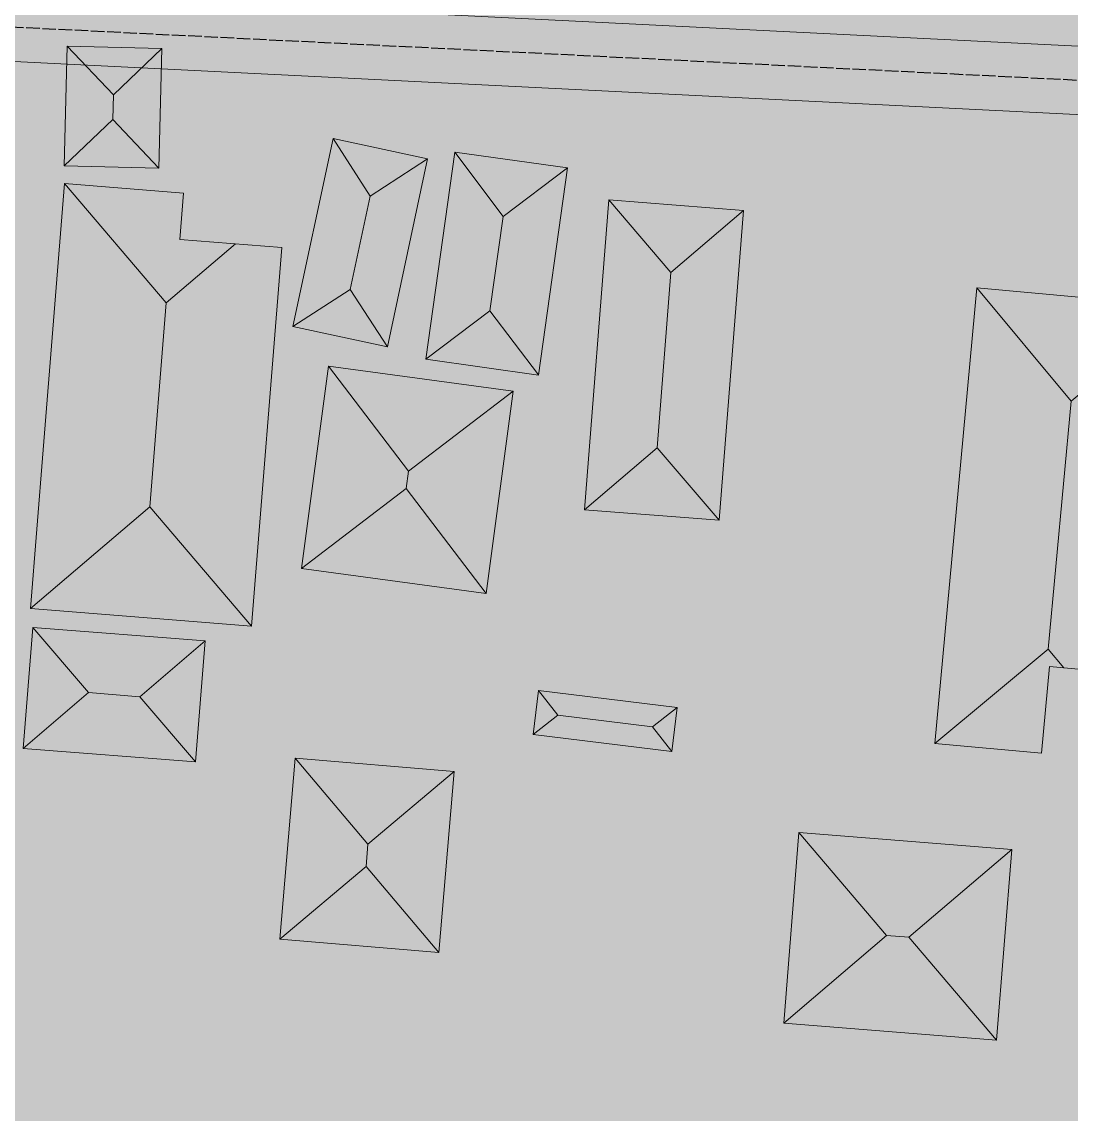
# Model space of a CAD drawing. Header units: metres. Extents: x 305909 to 307171, y 9156037 to 9156671.
# Drawn here: x 306220.9 to 306270.2, y 9156309.9 to 9156361.1 of the extents above; entities that cross this region are included whole.
import ezdxf

# ---------------------------------------------------------------- set-up
doc = ezdxf.new("R2010")
doc.units = ezdxf.units.M
doc.linetypes.add('DASHED2', pattern=[0.762, 0.635, -0.127])
for name, color, linetype, lineweight, true_color in [('B-BANGUNAN_PERMUKIMAN', 7, 'Continuous', 13, 0xf0cd8c), ('B-BAYANGAN', 7, 'Continuous', 0, 0x76786c), ('J-PERKERASAN_JALAN', 7, 'Continuous', 9, 0x989896), ('T-KLASTER_UMKM_PERLUASAN', 7, 'DASHED2', 25, 0xe6a046), ('Z-R', 7, 'Continuous', 0, 0xfaf4e6), ('Z-R-UP', 7, 'Continuous', 0, 0xffecc8)]:
    doc.layers.add(name, color=color, linetype=linetype, lineweight=lineweight, true_color=true_color)

msp = doc.modelspace()

# ---------------------------------------------------------------- hatches: boundary and pattern name
at = {"layer": 'B-BANGUNAN_PERMUKIMAN', "true_color": 0xe5855b}
h = msp.add_hatch(color=23, dxfattribs=at)
h.dxf.hatch_style = 1
h.paths.add_polyline_path([(306225.184, 9156357.725), (306225.156, 9156356.557), (306222.881, 9156354.387), (306223.015, 9156360), (306225.184, 9156357.725)])
at = {"layer": 'B-BANGUNAN_PERMUKIMAN', "true_color": 0xe4855b}
h = msp.add_hatch(color=23, dxfattribs=at)
h.dxf.hatch_style = 1
h.paths.add_polyline_path([(306225.184, 9156357.725), (306223.015, 9156360), (306227.46, 9156359.895), (306225.184, 9156357.725)])
at = {"layer": 'B-BANGUNAN_PERMUKIMAN', "true_color": 0xb66a48}
h = msp.add_hatch(color=35, dxfattribs=at)
h.dxf.hatch_style = 1
h.paths.add_polyline_path([(306225.156, 9156356.557), (306225.184, 9156357.725), (306227.46, 9156359.895), (306227.326, 9156354.281), (306225.156, 9156356.557)])
at = {"layer": 'B-BANGUNAN_PERMUKIMAN', "true_color": 0xb76a48}
h = msp.add_hatch(color=35, dxfattribs=at)
h.dxf.hatch_style = 1
h.paths.add_polyline_path([(306223.635, 9156354.369), (306222.881, 9156354.387), (306222.881, 9156354.387), (306225.156, 9156356.557), (306227.326, 9156354.281), (306227.326, 9156354.281), (306223.635, 9156354.369)])
at = {"layer": 'B-BANGUNAN_PERMUKIMAN', "true_color": 0xe9885d}
h = msp.add_hatch(color=23, dxfattribs=at)
h.dxf.hatch_style = 1
h.paths.add_polyline_path([(306235.504, 9156355.661), (306237.25, 9156352.962), (306236.311, 9156348.583), (306233.612, 9156346.836), (306235.504, 9156355.661)])
at = {"layer": 'B-BANGUNAN_PERMUKIMAN', "true_color": 0xdf8259}
h = msp.add_hatch(color=23, dxfattribs=at)
h.dxf.hatch_style = 1
h.paths.add_polyline_path([(306239.948, 9156354.709), (306239.948, 9156354.708), (306237.25, 9156352.962), (306235.504, 9156355.661), (306239.948, 9156354.709)])
at = {"layer": 'B-BANGUNAN_PERMUKIMAN', "true_color": 0xe8875c}
h = msp.add_hatch(color=23, dxfattribs=at)
h.dxf.hatch_style = 1
h.paths.add_polyline_path([(306243.493, 9156352.01), (306242.873, 9156347.578), (306239.857, 9156345.303), (306241.218, 9156355.026), (306243.493, 9156352.01)])
at = {"layer": 'B-BANGUNAN_PERMUKIMAN', "true_color": 0xe18359}
h = msp.add_hatch(color=23, dxfattribs=at)
h.dxf.hatch_style = 1
h.paths.add_polyline_path([(306246.51, 9156354.285), (306243.493, 9156352.01), (306241.218, 9156355.026), (306241.218, 9156355.026), (306246.51, 9156354.285)])
at = {"layer": 'B-BANGUNAN_PERMUKIMAN', "true_color": 0xb26746}
h = msp.add_hatch(color=25, dxfattribs=at)
h.dxf.hatch_style = 1
h.paths.add_polyline_path([(306236.311, 9156348.583), (306237.25, 9156352.962), (306239.948, 9156354.708), (306238.057, 9156345.884), (306236.311, 9156348.583)])
at = {"layer": 'B-BANGUNAN_PERMUKIMAN', "true_color": 0xb36847}
h = msp.add_hatch(color=25, dxfattribs=at)
h.dxf.hatch_style = 1
h.paths.add_polyline_path([(306245.148, 9156344.562), (306245.148, 9156344.562), (306242.873, 9156347.578), (306243.493, 9156352.01), (306246.51, 9156354.285), (306245.148, 9156344.562)])
at = {"layer": 'B-BANGUNAN_PERMUKIMAN', "true_color": 0xea885d}
h = msp.add_hatch(color=23, dxfattribs=at)
h.dxf.hatch_style = 1
h.paths.add_polyline_path([(306222.89, 9156353.551), (306227.663, 9156347.944), (306226.894, 9156338.37), (306221.287, 9156333.598), (306221.287, 9156333.598), (306222.89, 9156353.551)])
at = {"layer": 'B-BANGUNAN_PERMUKIMAN', "true_color": 0xe2845a}
h = msp.add_hatch(color=23, dxfattribs=at)
h.dxf.hatch_style = 1
h.paths.add_polyline_path([(306227.663, 9156347.944), (306222.89, 9156353.551), (306228.48, 9156353.102), (306228.305, 9156350.929), (306230.922, 9156350.718), (306227.663, 9156347.944)])
at = {"layer": 'B-BANGUNAN_PERMUKIMAN', "true_color": 0xe7865b}
h = msp.add_hatch(color=23, dxfattribs=at)
h.dxf.hatch_style = 1
h.paths.add_polyline_path([(306251.372, 9156349.371), (306250.728, 9156341.148), (306247.32, 9156338.235), (306248.459, 9156352.779), (306251.372, 9156349.371)])
at = {"layer": 'B-BANGUNAN_PERMUKIMAN', "true_color": 0xe3845a}
h = msp.add_hatch(color=23, dxfattribs=at)
h.dxf.hatch_style = 1
h.paths.add_polyline_path([(306251.372, 9156349.371), (306248.459, 9156352.779), (306248.459, 9156352.779), (306254.781, 9156352.284), (306251.372, 9156349.371)])
at = {"layer": 'B-BANGUNAN_PERMUKIMAN', "true_color": 0xb46948}
h = msp.add_hatch(color=35, dxfattribs=at)
h.dxf.hatch_style = 1
h.paths.add_polyline_path([(306253.642, 9156337.74), (306253.642, 9156337.74), (306250.728, 9156341.148), (306251.372, 9156349.371), (306254.781, 9156352.284), (306253.642, 9156337.74)])
at = {"layer": 'B-BANGUNAN_PERMUKIMAN', "true_color": 0xb86b49}
h = msp.add_hatch(color=35, dxfattribs=at)
h.dxf.hatch_style = 1
h.paths.add_polyline_path([(306226.894, 9156338.37), (306227.663, 9156347.944), (306230.922, 9156350.718), (306233.095, 9156350.544), (306231.666, 9156332.764), (306226.894, 9156338.37)])
at = {"layer": 'B-BANGUNAN_PERMUKIMAN', "true_color": 0xbc6d4a}
h = msp.add_hatch(color=13, dxfattribs=at)
h.dxf.hatch_style = 1
h.paths.add_polyline_path([(306236.311, 9156348.583), (306238.057, 9156345.884), (306233.612, 9156346.836), (306236.311, 9156348.583)])
at = {"layer": 'B-BANGUNAN_PERMUKIMAN', "true_color": 0xde8158}
h = msp.add_hatch(color=23, dxfattribs=at)
h.dxf.hatch_style = 1
h.paths.add_polyline_path([(306265.746, 9156348.659), (306270.172, 9156343.333), (306269.098, 9156331.69), (306263.773, 9156327.264), (306263.772, 9156327.264), (306265.746, 9156348.659)])
at = {"layer": 'B-BANGUNAN_PERMUKIMAN', "true_color": 0xe2835a}
h = msp.add_hatch(color=23, dxfattribs=at)
h.dxf.hatch_style = 1
h.paths.add_polyline_path([(306275.498, 9156347.76), (306275.498, 9156347.759), (306270.172, 9156343.333), (306265.746, 9156348.659), (306275.498, 9156347.76)])
at = {"layer": 'B-BANGUNAN_PERMUKIMAN', "true_color": 0xba6c4a}
h = msp.add_hatch(color=35, dxfattribs=at)
h.dxf.hatch_style = 1
h.paths.add_polyline_path([(306242.873, 9156347.578), (306245.148, 9156344.562), (306239.857, 9156345.302), (306239.857, 9156345.303), (306242.873, 9156347.578)])
at = {"layer": 'B-BANGUNAN_PERMUKIMAN', "true_color": 0xaf6645}
h = msp.add_hatch(color=25, dxfattribs=at)
h.dxf.hatch_style = 1
h.paths.add_polyline_path([(306269.098, 9156331.69), (306270.172, 9156343.333), (306275.498, 9156347.759), (306273.899, 9156330.43), (306269.834, 9156330.805), (306269.098, 9156331.69)])
at = {"layer": 'B-BANGUNAN_PERMUKIMAN', "true_color": 0xe8875c}
h = msp.add_hatch(color=23, dxfattribs=at)
h.dxf.hatch_style = 1
h.paths.add_polyline_path([(306235.291, 9156344.972), (306239.048, 9156340.051), (306238.938, 9156339.226), (306234.017, 9156335.47), (306234.017, 9156335.47), (306235.291, 9156344.972)])
at = {"layer": 'B-BANGUNAN_PERMUKIMAN', "true_color": 0xe18359}
h = msp.add_hatch(color=23, dxfattribs=at)
h.dxf.hatch_style = 1
h.paths.add_polyline_path([(306239.048, 9156340.051), (306235.291, 9156344.972), (306243.97, 9156343.808), (306243.97, 9156343.807), (306239.048, 9156340.051)])
at = {"layer": 'B-BANGUNAN_PERMUKIMAN', "true_color": 0xb36847}
h = msp.add_hatch(color=25, dxfattribs=at)
h.dxf.hatch_style = 1
h.paths.add_polyline_path([(306238.938, 9156339.226), (306239.048, 9156340.051), (306243.97, 9156343.807), (306242.695, 9156334.305), (306238.938, 9156339.226)])
at = {"layer": 'B-BANGUNAN_PERMUKIMAN', "true_color": 0xb86b49}
h = msp.add_hatch(color=35, dxfattribs=at)
h.dxf.hatch_style = 1
h.paths.add_polyline_path([(306250.728, 9156341.148), (306253.642, 9156337.74), (306247.32, 9156338.235), (306250.728, 9156341.148)])
at = {"layer": 'B-BANGUNAN_PERMUKIMAN', "true_color": 0xb96c4a}
h = msp.add_hatch(color=35, dxfattribs=at)
h.dxf.hatch_style = 1
h.paths.add_polyline_path([(306238.938, 9156339.226), (306242.695, 9156334.305), (306234.017, 9156335.47), (306238.938, 9156339.226)])
at = {"layer": 'B-BANGUNAN_PERMUKIMAN', "true_color": 0xb86b49}
h = msp.add_hatch(color=35, dxfattribs=at)
h.dxf.hatch_style = 1
h.paths.add_polyline_path([(306226.894, 9156338.37), (306231.666, 9156332.764), (306221.287, 9156333.598), (306226.894, 9156338.37)])
at = {"layer": 'B-BANGUNAN_PERMUKIMAN', "true_color": 0xe7865b}
h = msp.add_hatch(color=23, dxfattribs=at)
h.dxf.hatch_style = 1
h.paths.add_polyline_path([(306224.013, 9156329.645), (306220.95, 9156327.027), (306221.396, 9156332.707), (306224.013, 9156329.645)])
at = {"layer": 'B-BANGUNAN_PERMUKIMAN', "true_color": 0xe3845a}
h = msp.add_hatch(color=23, dxfattribs=at)
h.dxf.hatch_style = 1
h.paths.add_polyline_path([(306229.492, 9156332.072), (306226.429, 9156329.455), (306224.013, 9156329.645), (306221.396, 9156332.707), (306221.396, 9156332.707), (306229.492, 9156332.072)])
at = {"layer": 'B-BANGUNAN_PERMUKIMAN', "true_color": 0xb46948}
h = msp.add_hatch(color=35, dxfattribs=at)
h.dxf.hatch_style = 1
h.paths.add_polyline_path([(306229.046, 9156326.392), (306229.046, 9156326.392), (306226.429, 9156329.455), (306229.492, 9156332.072), (306229.046, 9156326.392)])
at = {"layer": 'B-BANGUNAN_PERMUKIMAN', "true_color": 0xb86b49}
h = msp.add_hatch(color=35, dxfattribs=at)
h.dxf.hatch_style = 1
h.paths.add_polyline_path([(306269.098, 9156331.69), (306269.834, 9156330.805), (306269.156, 9156330.867), (306268.781, 9156326.802), (306263.773, 9156327.264), (306269.098, 9156331.69)])
h = msp.add_hatch(color=35, dxfattribs=at)
h.dxf.hatch_style = 1
h.paths.add_polyline_path([(306224.013, 9156329.645), (306226.429, 9156329.455), (306229.046, 9156326.392), (306220.95, 9156327.027), (306224.013, 9156329.645)])
at = {"layer": 'B-BANGUNAN_PERMUKIMAN', "true_color": 0xe7875c}
h = msp.add_hatch(color=23, dxfattribs=at)
h.dxf.hatch_style = 1
h.paths.add_polyline_path([(306245.16, 9156329.748), (306245.16, 9156329.748), (306246.07, 9156328.585), (306244.907, 9156327.676), (306245.16, 9156329.748)])
at = {"layer": 'B-BANGUNAN_PERMUKIMAN', "true_color": 0xe2835a}
h = msp.add_hatch(color=23, dxfattribs=at)
h.dxf.hatch_style = 1
h.paths.add_polyline_path([(306250.507, 9156328.044), (306246.07, 9156328.585), (306245.16, 9156329.748), (306251.669, 9156328.954), (306251.669, 9156328.954), (306250.507, 9156328.044)])
at = {"layer": 'B-BANGUNAN_PERMUKIMAN', "true_color": 0xb96c49}
h = msp.add_hatch(color=35, dxfattribs=at)
h.dxf.hatch_style = 1
h.paths.add_polyline_path([(306244.907, 9156327.676), (306246.07, 9156328.585), (306250.507, 9156328.044), (306251.416, 9156326.882), (306244.907, 9156327.676)])
at = {"layer": 'B-BANGUNAN_PERMUKIMAN', "true_color": 0xb46847}
h = msp.add_hatch(color=25, dxfattribs=at)
h.dxf.hatch_style = 1
h.paths.add_polyline_path([(306250.507, 9156328.044), (306251.669, 9156328.954), (306251.416, 9156326.882), (306250.507, 9156328.044)])
at = {"layer": 'B-BANGUNAN_PERMUKIMAN', "true_color": 0xe7865c}
h = msp.add_hatch(color=23, dxfattribs=at)
h.dxf.hatch_style = 1
h.paths.add_polyline_path([(306237.143, 9156322.525), (306237.055, 9156321.488), (306233.007, 9156318.075), (306233.73, 9156326.573), (306237.143, 9156322.525)])
at = {"layer": 'B-BANGUNAN_PERMUKIMAN', "true_color": 0xe3845a}
h = msp.add_hatch(color=23, dxfattribs=at)
h.dxf.hatch_style = 1
h.paths.add_polyline_path([(306237.143, 9156322.525), (306233.73, 9156326.573), (306233.73, 9156326.573), (306241.191, 9156325.938), (306237.143, 9156322.525)])
at = {"layer": 'B-BANGUNAN_PERMUKIMAN', "true_color": 0xb46947}
h = msp.add_hatch(color=35, dxfattribs=at)
h.dxf.hatch_style = 1
h.paths.add_polyline_path([(306240.468, 9156317.44), (306237.055, 9156321.488), (306237.143, 9156322.525), (306241.191, 9156325.938), (306240.468, 9156317.44)])
at = {"layer": 'B-BANGUNAN_PERMUKIMAN', "true_color": 0xe7865b}
h = msp.add_hatch(color=23, dxfattribs=at)
h.dxf.hatch_style = 1
h.paths.add_polyline_path([(306257.384, 9156323.08), (306261.506, 9156318.247), (306256.673, 9156314.126), (306257.384, 9156323.08)])
at = {"layer": 'B-BANGUNAN_PERMUKIMAN', "true_color": 0xe3845a}
h = msp.add_hatch(color=23, dxfattribs=at)
h.dxf.hatch_style = 1
h.paths.add_polyline_path([(306262.552, 9156318.165), (306261.506, 9156318.247), (306257.384, 9156323.08), (306267.385, 9156322.286), (306262.552, 9156318.165)])
at = {"layer": 'B-BANGUNAN_PERMUKIMAN', "true_color": 0xb46948}
h = msp.add_hatch(color=35, dxfattribs=at)
h.dxf.hatch_style = 1
h.paths.add_polyline_path([(306262.552, 9156318.165), (306267.385, 9156322.286), (306267.385, 9156322.286), (306266.674, 9156313.332), (306262.552, 9156318.165)])
at = {"layer": 'B-BANGUNAN_PERMUKIMAN', "true_color": 0xb86b49}
h = msp.add_hatch(color=35, dxfattribs=at)
h.dxf.hatch_style = 1
h.paths.add_polyline_path([(306233.007, 9156318.075), (306233.007, 9156318.075), (306237.055, 9156321.488), (306240.468, 9156317.44), (306233.007, 9156318.075)])
h = msp.add_hatch(color=35, dxfattribs=at)
h.dxf.hatch_style = 1
h.paths.add_polyline_path([(306256.673, 9156314.126), (306261.506, 9156318.247), (306262.552, 9156318.165), (306266.674, 9156313.332), (306256.673, 9156314.126)])
at = {"layer": 'B-BAYANGAN', "true_color": 0x76786c}
h = msp.add_hatch(color=8, dxfattribs=at)
h.dxf.hatch_style = 1
h.paths.add_polyline_path([(306228.21, 9156359.145), (306228.076, 9156353.531), (306223.631, 9156353.637), (306223.765, 9156359.25), (306228.21, 9156359.145)])
h = msp.add_hatch(color=8, dxfattribs=at)
h.dxf.hatch_style = 1
h.paths.add_polyline_path([(306240.698, 9156353.959), (306238.807, 9156345.134), (306234.362, 9156346.086), (306236.253, 9156354.911), (306240.698, 9156353.959)])
h = msp.add_hatch(color=8, dxfattribs=at)
h.dxf.hatch_style = 1
h.paths.add_polyline_path([(306247.26, 9156353.535), (306245.898, 9156343.811), (306240.607, 9156344.552), (306241.968, 9156354.276), (306247.26, 9156353.535)])
h = msp.add_hatch(color=8, dxfattribs=at)
h.dxf.hatch_style = 1
h.paths.add_polyline_path([(306233.845, 9156349.794), (306232.416, 9156332.014), (306222.037, 9156332.848), (306222.636, 9156340.302), (306223.64, 9156352.801), (306229.23, 9156352.352), (306229.055, 9156350.179), (306233.845, 9156349.794)])
h = msp.add_hatch(color=8, dxfattribs=at)
h.dxf.hatch_style = 1
h.paths.add_polyline_path([(306255.531, 9156351.534), (306254.392, 9156336.99), (306248.07, 9156337.485), (306249.209, 9156352.029), (306255.531, 9156351.534)])
h = msp.add_hatch(color=8, dxfattribs=at)
h.dxf.hatch_style = 1
h.paths.add_polyline_path([(306221.572, 9156348.765), (306220.196, 9156333.419), (306211.815, 9156334.17), (306213.191, 9156349.516), (306221.572, 9156348.765)])
h = msp.add_hatch(color=8, dxfattribs=at)
h.dxf.hatch_style = 1
h.paths.add_polyline_path([(306276.248, 9156347.01), (306274.649, 9156329.68), (306269.906, 9156330.117), (306269.531, 9156326.052), (306264.522, 9156326.514), (306264.897, 9156330.579), (306266.496, 9156347.909), (306276.248, 9156347.01)])
h = msp.add_hatch(color=8, dxfattribs=at)
h.dxf.hatch_style = 1
h.paths.add_polyline_path([(306244.72, 9156343.058), (306243.445, 9156333.555), (306234.767, 9156334.72), (306236.041, 9156344.222), (306244.72, 9156343.058)])
h = msp.add_hatch(color=8, dxfattribs=at)
h.dxf.hatch_style = 1
h.paths.add_polyline_path([(306230.242, 9156331.322), (306229.797, 9156325.642), (306221.7, 9156326.277), (306222.146, 9156331.957), (306230.242, 9156331.322)])
h = msp.add_hatch(color=8, dxfattribs=at)
h.dxf.hatch_style = 1
h.paths.add_polyline_path([(306252.419, 9156328.204), (306252.166, 9156326.132), (306245.657, 9156326.926), (306245.91, 9156328.998), (306252.419, 9156328.204)])
h = msp.add_hatch(color=8, dxfattribs=at)
h.dxf.hatch_style = 1
h.paths.add_polyline_path([(306241.941, 9156325.188), (306241.218, 9156316.69), (306233.757, 9156317.325), (306234.48, 9156325.823), (306241.941, 9156325.188)])
h = msp.add_hatch(color=8, dxfattribs=at)
h.dxf.hatch_style = 1
h.paths.add_polyline_path([(306268.135, 9156321.536), (306267.424, 9156312.582), (306257.423, 9156313.375), (306258.134, 9156322.33), (306268.135, 9156321.536)])
at = {"layer": 'J-PERKERASAN_JALAN', "true_color": 0x989896}
h = msp.add_hatch(color=252, dxfattribs=at)
h.dxf.hatch_style = 1
h.paths.add_polyline_path([(306211.341, 9156561.319), (306215.693, 9156561.13), (306215.76, 9156561.126), (306215.8, 9156561.123), (306215.867, 9156561.117), (306305.106, 9156551.206), (306305.211, 9156551.196), (306385.831, 9156544.389), (306385.918, 9156544.38), (306385.969, 9156544.374), (306386.055, 9156544.361), (306424.864, 9156537.661), (306424.901, 9156537.654), (306424.922, 9156537.65), (306424.958, 9156537.643), (306453.186, 9156531.689), (306453.481, 9156531.639), (306455.847, 9156531.322), (306456.066, 9156531.299), (306458.588, 9156531.102), (306458.613, 9156531.1), (306499.527, 9156528.16), (306499.548, 9156528.159), (306503.861, 9156527.791), (306503.93, 9156527.784), (306503.97, 9156527.78), (306504.038, 9156527.77), (306508.381, 9156527.098), (306524.104, 9156524.604), (306524.104, 9156521.364), (306507.903, 9156523.933), (306507.888, 9156523.936), (306503.705, 9156524.584), (306503.432, 9156524.616), (306499.323, 9156524.966), (306499.27, 9156524.971), (306458.379, 9156527.908), (306455.69, 9156528.118), (306455.636, 9156528.123), (306455.603, 9156528.127), (306455.548, 9156528.133), (306452.885, 9156528.49), (306452.811, 9156528.501), (306452.767, 9156528.509), (306452.694, 9156528.523), (306424.381, 9156534.494), (306424.236, 9156534.522), (306390.807, 9156540.293), (306390.292, 9156540.348), (306389.774, 9156540.336), (306389.261, 9156540.256), (306388.764, 9156540.112), (306388.289, 9156539.904), (306387.845, 9156539.636), (306387.439, 9156539.314), (306387.079, 9156538.941), (306386.769, 9156538.525), (306386.516, 9156538.073), (306386.324, 9156537.592), (306386.196, 9156537.089), (306373.097, 9156467.337), (306371.27, 9156457.608), (306371.258, 9156457.542), (306354.047, 9156356.618), (306353.994, 9156356.117), (306354.004, 9156355.613), (306354.077, 9156355.115), (306354.213, 9156354.629), (306354.408, 9156354.165), (306354.661, 9156353.729), (306354.966, 9156353.328), (306355.319, 9156352.968), (306355.714, 9156352.656), (306356.146, 9156352.396), (306356.607, 9156352.192), (306357.09, 9156352.048), (306357.587, 9156351.966), (306409.631, 9156346.693), (306409.685, 9156346.687), (306409.717, 9156346.683), (306409.771, 9156346.675), (306440.166, 9156341.92), (306440.608, 9156341.876), (306479.912, 9156340.134), (306480.43, 9156340.144), (306480.943, 9156340.222), (306481.441, 9156340.365), (306481.917, 9156340.572), (306482.362, 9156340.838), (306482.768, 9156341.16), (306483.13, 9156341.531), (306483.441, 9156341.946), (306483.695, 9156342.398), (306483.889, 9156342.879), (306484.019, 9156343.381), (306484.082, 9156343.896), (306484.563, 9156352.101), (306486.641, 9156384.636), (306486.657, 9156384.758), (306486.78, 9156384.758), (306489.513, 9156384.584), (306489.635, 9156384.568), (306489.635, 9156384.445), (306487.559, 9156351.943), (306487.558, 9156351.922), (306487.067, 9156343.551), (306487.07, 9156343.043), (306487.137, 9156342.539), (306487.267, 9156342.048), (306487.458, 9156341.578), (306487.707, 9156341.135), (306488.011, 9156340.728), (306488.363, 9156340.362), (306488.76, 9156340.044), (306489.193, 9156339.779), (306489.656, 9156339.571), (306490.142, 9156339.423), (306490.643, 9156339.338), (306492.503, 9156339.143), (306492.541, 9156339.139), (306492.564, 9156339.136), (306492.602, 9156339.131), (306513.238, 9156336.16), (306513.401, 9156336.139), (306524.104, 9156335.046), (306524.104, 9156331.829), (306512.982, 9156332.966), (306512.941, 9156332.97), (306512.916, 9156332.973), (306512.875, 9156332.979), (306498.863, 9156334.996), (306498.356, 9156335.037), (306497.849, 9156335.012), (306497.349, 9156334.924), (306496.864, 9156334.773), (306496.402, 9156334.562), (306495.97, 9156334.294), (306495.576, 9156333.973), (306495.226, 9156333.605), (306494.925, 9156333.196), (306494.679, 9156332.752), (306494.49, 9156332.28), (306494.364, 9156331.788), (306494.3, 9156331.284), (306494.301, 9156330.776), (306499.491, 9156251.377), (306499.491, 9156251.254), (306499.369, 9156251.238), (306496.637, 9156251.059), (306496.514, 9156251.059), (306496.498, 9156251.181), (306491.167, 9156332.724), (306491.102, 9156333.229), (306490.973, 9156333.721), (306490.782, 9156334.193), (306490.533, 9156334.637), (306490.23, 9156335.046), (306489.877, 9156335.413), (306489.48, 9156335.732), (306489.047, 9156335.998), (306488.582, 9156336.207), (306488.095, 9156336.356), (306487.594, 9156336.441), (306485.258, 9156336.686), (306485.017, 9156336.704), (306446.09, 9156338.429), (306445.584, 9156338.42), (306445.083, 9156338.346), (306444.595, 9156338.21), (306444.129, 9156338.013), (306443.691, 9156337.759), (306443.289, 9156337.452), (306442.928, 9156337.096), (306442.616, 9156336.698), (306442.356, 9156336.263), (306442.153, 9156335.8), (306442.011, 9156335.314), (306441.931, 9156334.814), (306441.915, 9156334.308), (306442.571, 9156313.413), (306442.58, 9156313.248), (306443.283, 9156303.609), (306443.286, 9156303.565), (306443.287, 9156303.544), (306443.288, 9156303.5), (306443.886, 9156283.072), (306443.882, 9156282.949), (306443.759, 9156282.937), (306441.022, 9156282.857), (306440.899, 9156282.862), (306440.888, 9156282.984), (306440.293, 9156303.314), (306440.284, 9156303.488), (306439.581, 9156313.122), (306439.578, 9156313.164), (306439.577, 9156313.184), (306439.576, 9156313.226), (306438.873, 9156335.586), (306438.826, 9156336.086), (306438.716, 9156336.577), (306438.545, 9156337.05), (306438.317, 9156337.498), (306438.034, 9156337.914), (306437.701, 9156338.291), (306437.323, 9156338.623), (306436.907, 9156338.906), (306436.458, 9156339.133), (306435.985, 9156339.303), (306435.494, 9156339.412), (306409.399, 9156343.494), (306409.184, 9156343.522), (306356.316, 9156348.878), (306355.783, 9156348.897), (306355.253, 9156348.844), (306354.735, 9156348.722), (306354.238, 9156348.531), (306353.77, 9156348.276), (306353.34, 9156347.962), (306352.956, 9156347.593), (306352.624, 9156347.176), (306352.351, 9156346.719), (306352.141, 9156346.23), (306351.997, 9156345.717), (306341.11, 9156293.6), (306341.085, 9156293.468), (306330.918, 9156235.039), (306330.908, 9156234.979), (306329.587, 9156226.644), (306329.547, 9156226.286), (306329.002, 9156218.17), (306329.001, 9156218.146), (306326.612, 9156189.443), (306326.594, 9156189.321), (306326.471, 9156189.324), (306323.742, 9156189.551), (306323.62, 9156189.569), (306323.622, 9156189.692), (306326.007, 9156218.339), (306326.011, 9156218.403), (306326.567, 9156226.689), (306326.575, 9156226.779), (306326.58, 9156226.824), (306326.592, 9156226.913), (306327.95, 9156235.479), (306327.954, 9156235.502), (306338.142, 9156294.057), (306338.148, 9156294.09), (306338.151, 9156294.106), (306338.158, 9156294.139), (306348.925, 9156345.68), (306348.998, 9156346.205), (306349.002, 9156346.735), (306348.936, 9156347.261), (306348.8, 9156347.774), (306348.598, 9156348.264), (306348.333, 9156348.723), (306348.01, 9156349.143), (306347.634, 9156349.517), (306347.211, 9156349.837), (306346.75, 9156350.099), (306346.259, 9156350.298), (306345.745, 9156350.43), (306324.834, 9156354.345), (306324.271, 9156354.41), (306279.508, 9156356.343), (306211.341, 9156359.746), (306211.341, 9156362.949), (306279.625, 9156359.541), (306279.652, 9156359.54), (306324.736, 9156357.593), (306324.877, 9156357.581), (306324.962, 9156357.572), (306325.102, 9156357.551), (306346.36, 9156353.57), (306346.885, 9156353.507), (306347.414, 9156353.514), (306347.937, 9156353.591), (306348.445, 9156353.736), (306348.93, 9156353.947), (306349.383, 9156354.219), (306349.796, 9156354.55), (306350.161, 9156354.931), (306350.473, 9156355.358), (306350.727, 9156355.822), (306350.917, 9156356.315), (306351.04, 9156356.829), (306367.345, 9156452.444), (306367.4, 9156452.978), (306367.382, 9156453.515), (306367.293, 9156454.044), (306367.134, 9156454.557), (306366.908, 9156455.044), (306366.618, 9156455.496), (306366.271, 9156455.905), (306365.872, 9156456.264), (306365.428, 9156456.566), (306364.948, 9156456.806), (306364.44, 9156456.98), (306363.913, 9156457.084), (306328.417, 9156461.659), (306307.102, 9156464.447), (306307.086, 9156464.449), (306307.041, 9156464.456), (306243.125, 9156474.305), (306242.61, 9156474.35), (306242.093, 9156474.329), (306241.583, 9156474.241), (306241.089, 9156474.088), (306240.619, 9156473.873), (306240.18, 9156473.598), (306239.781, 9156473.27), (306239.427, 9156472.892), (306239.125, 9156472.472), (306238.879, 9156472.017), (306235.863, 9156465.428), (306235.816, 9156465.333), (306235.721, 9156465.173), (306235.626, 9156465.045), (306235.517, 9156464.929), (306235.377, 9156464.807), (306235.291, 9156464.744), (306234.104, 9156463.916), (306234.011, 9156463.855), (306233.816, 9156463.749), (306233.715, 9156463.704), (306232.243, 9156463.105), (306232.16, 9156463.073), (306232.012, 9156463.028), (306231.882, 9156463), (306231.728, 9156462.982), (306231.639, 9156462.977), (306225.305, 9156462.777), (306225.175, 9156462.777), (306225.11, 9156462.78), (306224.979, 9156462.788), (306217.294, 9156463.552), (306217.186, 9156463.566), (306217.132, 9156463.574), (306217.025, 9156463.594), (306211.341, 9156464.792), (306211.341, 9156467.858), (306217.404, 9156466.58), (306217.834, 9156466.513), (306224.983, 9156465.803), (306225.505, 9156465.785), (306230.354, 9156465.938), (306230.906, 9156465.994), (306231.444, 9156466.125), (306231.96, 9156466.33), (306232.442, 9156466.604), (306232.881, 9156466.943), (306233.27, 9156467.338), (306233.6, 9156467.784), (306233.865, 9156468.271), (306237.161, 9156475.469), (306237.205, 9156475.561), (306237.295, 9156475.714), (306237.385, 9156475.836), (306237.487, 9156475.949), (306237.6, 9156476.051), (306237.743, 9156476.156), (306237.829, 9156476.21), (306239.166, 9156476.996), (306239.245, 9156477.041), (306239.389, 9156477.108), (306239.517, 9156477.155), (306239.67, 9156477.196), (306239.759, 9156477.213), (306241.459, 9156477.502), (306241.565, 9156477.517), (306241.752, 9156477.529), (306241.939, 9156477.52), (306242.045, 9156477.507), (306307.452, 9156467.428), (306307.542, 9156467.415), (306328.795, 9156464.635), (306328.802, 9156464.634), (306364.829, 9156459.991), (306365.332, 9156459.958), (306365.835, 9156459.989), (306366.33, 9156460.083), (306366.81, 9156460.238), (306367.266, 9156460.452), (306367.692, 9156460.722), (306368.08, 9156461.044), (306368.425, 9156461.412), (306368.721, 9156461.82), (306368.963, 9156462.262), (306369.147, 9156462.731), (306369.271, 9156463.22), (306370.149, 9156467.89), (306383.124, 9156536.986), (306383.186, 9156537.496), (306383.182, 9156538.011), (306383.112, 9156538.52), (306382.978, 9156539.016), (306382.781, 9156539.491), (306382.525, 9156539.937), (306382.213, 9156540.346), (306381.852, 9156540.712), (306381.447, 9156541.028), (306381.004, 9156541.29), (306380.532, 9156541.493), (306380.037, 9156541.634), (306379.529, 9156541.71), (306304.881, 9156548.012), (306304.855, 9156548.015), (306304.839, 9156548.016), (306304.813, 9156548.019), (306215.667, 9156557.919), (306215.399, 9156557.94), (306211.341, 9156558.116), (306211.341, 9156561.319)])
at = {"layer": 'Z-R', "true_color": 0xe2eacc}
h = msp.add_hatch(color=254, dxfattribs=at)
h.dxf.hatch_style = 1
h.paths.add_polyline_path([(306499.604, 9156305.811), (306466.679, 9156301.994), (306472.882, 9156235.666), (306497.912, 9156229.062), (306526.804, 9156228.986), (306531.575, 9156219.919), (306532.491, 9156127.582), (306486.314, 9156132.333), (306393.989, 9156155.199), (306332.726, 9156171.593), (306288.72, 9156190.576), (306246.009, 9156220.776), (306216.24, 9156242.779), (306193.374, 9156263.487), (306160.586, 9156296.707), (306133.406, 9156338.556), (306127.354, 9156361.253), (306094.195, 9156358.842), (306090.504, 9156366.668), (306061.399, 9156428.371), (306035.152, 9156500.205), (306017.705, 9156550.308), (306008.214, 9156577.564), (306141.306, 9156568.881), (306165.696, 9156567.29), (306165.696, 9156567.29), (306200.223, 9156564.074), (306291.75, 9156555.548), (306369.455, 9156545.532), (306471.945, 9156528.538), (306458.481, 9156529.505), (306455.788, 9156529.715), (306453.061, 9156530.08), (306440, 9156532.835), (306440, 9156532.835), (306440, 9156532.835), (306440, 9156532.835), (306424.61, 9156536.081), (306424.61, 9156536.081), (306385.74, 9156542.791), (306385.74, 9156542.791), (306305.003, 9156549.608), (306305.003, 9156549.608), (306215.657, 9156559.53), (306215.657, 9156559.53), (306186.122, 9156560.815), (306186.122, 9156560.815), (306160.523, 9156563.133), (306160.523, 9156563.133), (306119.178, 9156567.786), (306119.178, 9156567.786), (306039.052, 9156573.455), (306039.052, 9156573.455), (306033.081, 9156573.806), (306033.081, 9156573.806), (306033.081, 9156573.806), (306051.45, 9156523.215), (306051.451, 9156523.214), (306060.206, 9156485.254), (306060.206, 9156485.254), (306060.207, 9156485.254), (306057.483, 9156485.596), (306070.599, 9156438.472), (306116.984, 9156440.275), (306147.963, 9156437.914), (306199.856, 9156410.566), (306230.346, 9156409.784), (306281.946, 9156409.003), (306338.236, 9156402.748), (306341.903, 9156461.433), (306341.903, 9156461.433), (306341.904, 9156461.433), (306343.891, 9156461.177), (306340.232, 9156402.624), (306340.209, 9156402.422), (306340.166, 9156402.225), (306340.103, 9156402.033), (306340.021, 9156401.848), (306339.921, 9156401.672), (306339.804, 9156401.507), (306339.67, 9156401.355), (306339.522, 9156401.217), (306339.361, 9156401.095), (306339.188, 9156400.99), (306339.006, 9156400.902), (306338.815, 9156400.834), (306338.619, 9156400.785), (306338.419, 9156400.757), (306338.217, 9156400.748), (306338.015, 9156400.76), (306281.82, 9156407.004), (306230.316, 9156407.785), (306230.295, 9156407.785), (306199.805, 9156408.567), (306199.621, 9156408.58), (306199.44, 9156408.61), (306199.262, 9156408.656), (306199.09, 9156408.719), (306198.923, 9156408.797), (306147.397, 9156435.951), (306116.947, 9156438.272), (306078.606, 9156436.782), (306089.35, 9156410.909), (306109.34, 9156371.439), (306114.245, 9156367.345), (306121.798, 9156366.048), (306134.087, 9156364.483), (306186.355, 9156362.595), (306279.564, 9156357.942), (306324.738, 9156355.991), (306351.562, 9156350.968), (306360, 9156400.449), (306360, 9156400.449), (306360, 9156380), (306360, 9156380), (306360, 9156380), (306440, 9156380), (306440, 9156380), (306440, 9156380), (306440, 9156340.326), (306440.226, 9156340.291), (306485.257, 9156338.295), (306492.355, 9156337.55), (306513.124, 9156334.559), (306536.031, 9156332.219), (306560, 9156329.629), (306560, 9156512.617), (306572.178, 9156510.306), (306677.166, 9156490.276), (306677.166, 9156490.276), (306764.133, 9156475.064), (306735.941, 9156145.416), (306694.109, 9156139.201), (306694.292, 9156206.558), (306623.212, 9156213.87), (306624.289, 9156242.595), (306556.388, 9156238.052), (306554.003, 9156281.952), (306509.625, 9156279.089), (306499.604, 9156305.811)])
at = {"layer": 'Z-R-UP', "true_color": 0xeee8c4}
h = msp.add_hatch(color=254, dxfattribs=at)
h.dxf.hatch_style = 1
h.paths.add_polyline_path([(306089.35, 9156410.909), (306078.606, 9156436.782), (306116.947, 9156438.272), (306147.397, 9156435.951), (306198.923, 9156408.797), (306199.09, 9156408.719), (306199.262, 9156408.656), (306199.44, 9156408.61), (306199.621, 9156408.58), (306199.805, 9156408.567), (306230.295, 9156407.785), (306230.316, 9156407.785), (306281.82, 9156407.004), (306338.015, 9156400.76), (306338.217, 9156400.748), (306338.419, 9156400.757), (306338.619, 9156400.785), (306338.815, 9156400.834), (306339.006, 9156400.902), (306339.188, 9156400.99), (306339.361, 9156401.095), (306339.522, 9156401.217), (306339.67, 9156401.355), (306339.804, 9156401.507), (306339.921, 9156401.672), (306340.021, 9156401.848), (306340.103, 9156402.033), (306340.166, 9156402.225), (306340.209, 9156402.422), (306340.232, 9156402.624), (306343.891, 9156461.177), (306368.635, 9156457.988), (306369.777, 9156457.841), (306369.778, 9156457.841), (306369.779, 9156457.84), (306369.78, 9156457.84), (306369.78, 9156457.84), (306369.781, 9156457.839), (306369.782, 9156457.838), (306369.783, 9156457.838), (306369.783, 9156457.837), (306369.784, 9156457.836), (306369.784, 9156457.835), (306369.785, 9156457.834), (306369.785, 9156457.833), (306369.785, 9156457.832), (306369.785, 9156457.831), (306369.785, 9156457.83), (306369.785, 9156457.829), (306369.746, 9156457.601), (306360, 9156400.45), (306360, 9156400.449), (306351.562, 9156350.968), (306324.738, 9156355.991), (306279.564, 9156357.942), (306186.355, 9156362.595), (306134.087, 9156364.483), (306121.798, 9156366.048), (306114.245, 9156367.345), (306109.34, 9156371.439), (306089.35, 9156410.909)])

# ---------------------------------------------------------------- linework, layer by layer
at = {"layer": 'B-BANGUNAN_PERMUKIMAN', "color": 17, "lineweight": 9, "true_color": 0x71422d}
for p, q in [((306223.015, 9156360), (306225.184, 9156357.725)), ((306227.46, 9156359.895), (306225.184, 9156357.725)), ((306225.184, 9156357.725), (306225.156, 9156356.557)), ((306222.881, 9156354.387), (306225.156, 9156356.557)), ((306227.326, 9156354.281), (306225.156, 9156356.557)), ((306235.504, 9156355.661), (306237.25, 9156352.962)), ((306241.218, 9156355.026), (306243.493, 9156352.01)), ((306239.948, 9156354.708), (306237.25, 9156352.962)), ((306246.51, 9156354.285), (306243.493, 9156352.01)), ((306222.89, 9156353.551), (306227.663, 9156347.944)), ((306236.311, 9156348.583), (306237.25, 9156352.962)), ((306248.459, 9156352.779), (306251.372, 9156349.371)), ((306254.781, 9156352.284), (306251.372, 9156349.371)), ((306242.873, 9156347.578), (306243.493, 9156352.01)), ((306230.922, 9156350.718), (306227.663, 9156347.944)), ((306251.372, 9156349.371), (306250.728, 9156341.148)), ((306233.612, 9156346.836), (306236.311, 9156348.583)), ((306238.057, 9156345.884), (306236.311, 9156348.583)), ((306265.746, 9156348.659), (306270.172, 9156343.333)), ((306227.663, 9156347.944), (306226.894, 9156338.37)), ((306239.857, 9156345.303), (306242.873, 9156347.578)), ((306245.148, 9156344.562), (306242.873, 9156347.578)), ((306275.498, 9156347.759), (306270.172, 9156343.333)), ((306235.291, 9156344.972), (306239.048, 9156340.051)), ((306243.97, 9156343.807), (306239.048, 9156340.051)), ((306269.098, 9156331.69), (306270.172, 9156343.333)), ((306247.32, 9156338.235), (306250.728, 9156341.148)), ((306253.642, 9156337.74), (306250.728, 9156341.148)), ((306239.048, 9156340.051), (306238.938, 9156339.226)), ((306234.017, 9156335.47), (306238.938, 9156339.226)), ((306242.695, 9156334.305), (306238.938, 9156339.226)), ((306221.287, 9156333.598), (306226.894, 9156338.37)), ((306231.666, 9156332.764), (306226.894, 9156338.37)), ((306221.396, 9156332.707), (306224.013, 9156329.645)), ((306229.492, 9156332.072), (306226.429, 9156329.455)), ((306263.773, 9156327.264), (306269.098, 9156331.69)), ((306269.834, 9156330.805), (306269.098, 9156331.69)), ((306220.95, 9156327.027), (306224.013, 9156329.645)), ((306224.013, 9156329.645), (306226.429, 9156329.455)), ((306245.16, 9156329.748), (306246.07, 9156328.585)), ((306229.046, 9156326.392), (306226.429, 9156329.455)), ((306244.907, 9156327.676), (306246.07, 9156328.585)), ((306250.507, 9156328.044), (306246.07, 9156328.585)), ((306251.669, 9156328.954), (306250.507, 9156328.044)), ((306251.416, 9156326.882), (306250.507, 9156328.044)), ((306233.73, 9156326.573), (306237.143, 9156322.525)), ((306241.191, 9156325.938), (306237.143, 9156322.525)), ((306257.384, 9156323.08), (306261.506, 9156318.247)), ((306237.143, 9156322.525), (306237.055, 9156321.488)), ((306267.385, 9156322.286), (306262.552, 9156318.165)), ((306233.007, 9156318.075), (306237.055, 9156321.488)), ((306240.468, 9156317.44), (306237.055, 9156321.488)), ((306256.673, 9156314.126), (306261.506, 9156318.247)), ((306262.552, 9156318.165), (306261.506, 9156318.247)), ((306266.674, 9156313.332), (306262.552, 9156318.165))]:
    msp.add_line(p, q, dxfattribs=at)
at = {"layer": 'B-BANGUNAN_PERMUKIMAN', "color": 17, "lineweight": 13, "true_color": 0x71422d}
for points in [[(306227.46, 9156359.895), (306227.326, 9156354.281), (306222.881, 9156354.387), (306223.015, 9156360), (306227.46, 9156359.895)], [(306239.948, 9156354.709), (306238.057, 9156345.884), (306233.612, 9156346.836), (306235.503, 9156355.661), (306239.948, 9156354.709)], [(306246.51, 9156354.285), (306245.148, 9156344.561), (306239.857, 9156345.302), (306241.218, 9156355.026), (306246.51, 9156354.285)], [(306233.095, 9156350.544), (306231.666, 9156332.764), (306221.287, 9156333.598), (306221.886, 9156341.052), (306222.89, 9156353.551), (306228.48, 9156353.102), (306228.305, 9156350.929), (306233.095, 9156350.544)], [(306254.781, 9156352.284), (306253.642, 9156337.74), (306247.32, 9156338.235), (306248.459, 9156352.779), (306254.781, 9156352.284)], [(306275.498, 9156347.76), (306273.899, 9156330.43), (306269.156, 9156330.867), (306268.781, 9156326.802), (306263.772, 9156327.264), (306264.147, 9156331.329), (306265.746, 9156348.659), (306275.498, 9156347.76)], [(306243.97, 9156343.808), (306242.695, 9156334.305), (306234.017, 9156335.47), (306235.291, 9156344.972), (306243.97, 9156343.808)], [(306229.492, 9156332.072), (306229.047, 9156326.392), (306220.95, 9156327.027), (306221.396, 9156332.707), (306229.492, 9156332.072)], [(306251.669, 9156328.954), (306251.416, 9156326.882), (306244.907, 9156327.676), (306245.16, 9156329.748), (306251.669, 9156328.954)], [(306241.191, 9156325.938), (306240.468, 9156317.44), (306233.007, 9156318.075), (306233.73, 9156326.573), (306241.191, 9156325.938)], [(306267.385, 9156322.286), (306266.674, 9156313.332), (306256.673, 9156314.125), (306257.384, 9156323.08), (306267.385, 9156322.286)]]:
    msp.add_lwpolyline(points, close=True, dxfattribs=at)
at = {"layer": 'J-PERKERASAN_JALAN', "color": 251, "lineweight": 13, "true_color": 0x6c6c6a}
for points in [[(306134.398, 9156366.073), (306186.403, 9156364.194), (306186.425, 9156364.193), (306279.625, 9156359.541), (306279.652, 9156359.54), (306324.736, 9156357.593), (306324.877, 9156357.581), (306324.962, 9156357.572), (306325.102, 9156357.551), (306346.36, 9156353.57), (306346.885, 9156353.507), (306347.414, 9156353.514), (306347.937, 9156353.591), (306348.445, 9156353.736), (306348.93, 9156353.947), (306349.383, 9156354.219), (306349.796, 9156354.55), (306350.161, 9156354.931), (306350.473, 9156355.358), (306350.727, 9156355.822), (306350.917, 9156356.315), (306351.04, 9156356.829), (306367.345, 9156452.444)], [(306327.954, 9156235.502), (306338.142, 9156294.057), (306338.148, 9156294.09), (306338.151, 9156294.106), (306338.158, 9156294.139), (306348.925, 9156345.68), (306348.998, 9156346.205), (306349.002, 9156346.735), (306348.936, 9156347.261), (306348.8, 9156347.774), (306348.598, 9156348.264), (306348.333, 9156348.723), (306348.01, 9156349.143), (306347.634, 9156349.517), (306347.211, 9156349.837), (306346.75, 9156350.099), (306346.259, 9156350.298), (306345.745, 9156350.43), (306324.834, 9156354.345), (306324.271, 9156354.41), (306279.508, 9156356.343), (306186.314, 9156360.995), (306186.259, 9156360.997), (306134.074, 9156362.883)]]:
    msp.add_lwpolyline(points, dxfattribs=at)
at = {"layer": 'T-KLASTER_UMKM_PERLUASAN'}
msp.add_lwpolyline([(306369.746, 9156457.601), (306360, 9156400.45), (306360, 9156400.449), (306351.562, 9156350.968), (306324.738, 9156355.991), (306279.564, 9156357.942), (306186.355, 9156362.595), (306134.087, 9156364.483)], dxfattribs=at)

doc.saveas('drawing.dxf')
